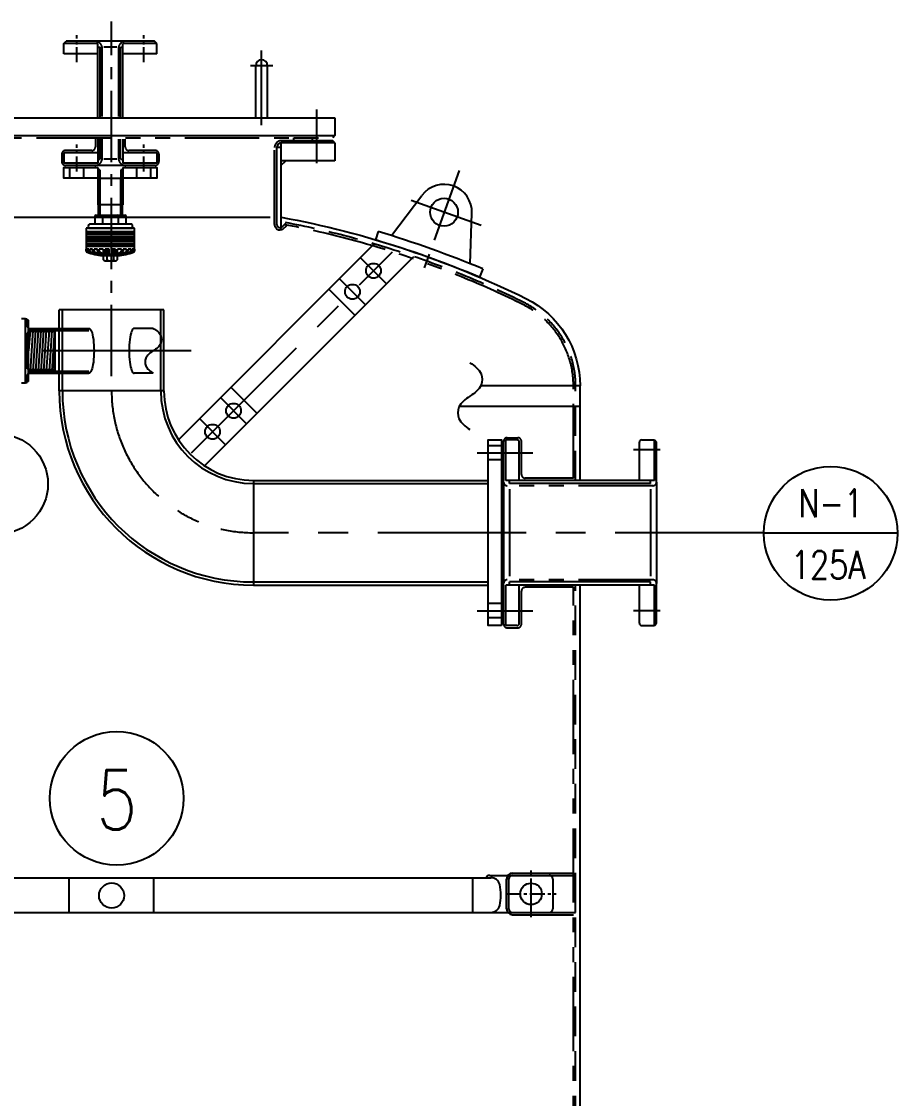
# Model space of a CAD drawing. Extents: x 0 to 36769, y -42 to 11490.
# Drawn here: x 7273 to 8453, y 6673 to 8123 of the extents above; entities that cross this region are included whole.
import ezdxf
from ezdxf.enums import TextEntityAlignment as Align

# ---------------------------------------------------------------- set-up
doc = ezdxf.new("R2010")
doc.units = 0
doc.header["$LTSCALE"] = 160
doc.header["$MEASUREMENT"] = 0
for name, pattern in [('CENTER', [2, 1.25, -0.25, 0.25, -0.25]), ('CENTER2', [1.125, 0.75, -0.125, 0.125, -0.125]), ('HIDDEN', [0.375, 0.25, -0.125]), ('PHANTOM2', [1.25, 0.625, -0.125, 0.125, -0.125, 0.125, -0.125])]:
    doc.linetypes.add(name, pattern=pattern)
doc.layers.get('0').update_dxf_attribs({"linetype": 'CONTINUOUS'})
for name, color, linetype in [('3', 2, 'CONTINUOUS'), ('DIM', 7, 'CONTINUOUS'), ('EQI', 3, 'CONTINUOUS'), ('P-1', 6, 'CONTINUOUS'), ('TEXT', 7, 'CONTINUOUS'), ('機器', 3, 'CONTINUOUS')]:
    doc.layers.add(name, color=color, linetype=linetype)
doc.styles.add('ROMANSEXTFONT', font='romans.shx', dxfattribs={"width": 0.8, "bigfont": 'extfont.shx'})

msp = doc.modelspace()

# ---------------------------------------------------------------- linework, layer by layer
at = {"color": 7}
msp.add_line((8452.97466, 7434.10339), (8272.97466, 7434.10339), dxfattribs=at)
msp.add_circle((8362.97466, 7434.10339), 90, dxfattribs=at)
at = {"layer": '3', "color": 1, "linetype": 'CENTER2', "ltscale": 0.8}
msp.add_line((7394.52575, 7645.75074), (7394.52575, 8123.14276), dxfattribs=at)
at = {"layer": '3'}
for p, q in [((7484.49566, 7560.076), (7748.05514, 7823.63548)), ((7519.851, 7524.72066), (7801.67811, 7806.54777)), ((7722.50205, 7727.37171), (7687.14671, 7762.72705)), ((7590.56168, 7595.43134), (7555.20634, 7630.78668))]:
    msp.add_line(p, q, dxfattribs=at)
at = {"layer": '3', "color": 1, "linetype": 'CENTER'}
for p, q in [((7502.17333, 7542.39833), (7772.72979, 7812.95479)), ((7576.41955, 7581.2892), (7541.06421, 7616.64454)), ((7548.13527, 7553.00493), (7512.77994, 7588.36027))]:
    msp.add_line(p, q, dxfattribs=at)
at = {"layer": '3', "color": 1}
for p, q in [((7764.92846, 7769.79811), (7729.57312, 7805.15345)), ((7736.64419, 7741.51384), (7701.28885, 7776.86918))]:
    msp.add_line(p, q, dxfattribs=at)
at = {"layer": '3'}
for centre in [(7747.25079, 7787.47578), (7718.96652, 7759.19151), (7558.74188, 7598.96687), (7530.4576, 7570.6826)]:
    msp.add_circle(centre, 10, dxfattribs=at)
at = {"layer": 'DIM'}
for p, q in [((7401.64136, 8088.4466), (7384.04136, 8088.4466)), ((7401.64136, 7937.64521), (7384.04136, 7937.64521))]:
    msp.add_line(p, q, dxfattribs=at)
at = {"layer": 'EQI', "color": 1, "linetype": 'CENTER', "ltscale": 0.5}
for p, q in [((7862.46397, 7922.73171), (7815.51045, 7791.31825)), ((7892.34324, 7848.54325), (7792.33705, 7884.27507))]:
    msp.add_line(p, q, dxfattribs=at)
at = {"layer": 'EQI'}
for p, q in [((7771.35596, 7834.91835), (7812.47084, 7889.08238)), ((7877.29678, 7797.0661), (7879.81443, 7865.02078)), ((7753.42724, 7840.46601), (7749.95067, 7828.98065)), ((7894.68166, 7789.99635), (7890.09286, 7778.90839)), ((7903.83087, 6973.39437), (7983.83087, 6973.39437)), ((7929.57575, 6928.39437), (7929.57575, 6968.39437)), ((7934.57575, 6973.39437), (8019.52575, 6973.39437)), ((7988.83087, 6968.39437), (7988.83087, 6928.39437)), ((8019.52575, 6923.39437), (8019.52575, 6973.39437)), ((7905.53257, 6923.39437), (7983.83087, 6923.39437)), ((7934.57575, 6923.39437), (8019.52575, 6923.39437))]:
    msp.add_line(p, q, dxfattribs=at)
at = {"layer": 'EQI', "color": 4}
for p, q in [((7934.57575, 6976.39437), (8016.52575, 6976.39437)), ((7926.57575, 6928.39437), (7926.57575, 6968.39437)), ((7934.57575, 6920.39437), (8016.52575, 6920.39437))]:
    msp.add_line(p, q, dxfattribs=at)
at = {"layer": 'EQI', "color": 1, "linetype": 'CENTER', "ltscale": 0.1}
for p, q in [((7959.52575, 6917.00259), (7959.52575, 6979.78616)), ((7925.96509, 6948.39437), (7993.0864, 6948.39437))]:
    msp.add_line(p, q, dxfattribs=at)
at = {"layer": 'EQI', "color": 7, "linetype": 'HIDDEN'}
msp.add_line((7959.52575, 6917.00259), (7959.52575, 6979.78616), dxfattribs=at)
at = {"layer": 'EQI', "color": 6}
for p, q in [((6875.75367, 6970.20766), (7892.33334, 6970.20766)), ((7337.62152, 6923.39437), (7337.62152, 6970.20766)), ((7451.42152, 6923.39437), (7451.42152, 6970.20766)), ((7880.83087, 6970.20766), (7905.53257, 6970.20766)), ((7880.83087, 6970.20766), (7880.83087, 6923.39437)), ((6875.75367, 6923.39437), (7880.83087, 6923.39437)), ((7880.83087, 6923.39437), (7905.53257, 6923.39437))]:
    msp.add_line(p, q, dxfattribs=at)
at = {"layer": 'EQI'}
for centre, radius in [((7842.34014, 7866.40916), 18.75), ((7394.52575, 6946.17379), 16.9), ((7959.52575, 6948.39437), 14.5), ((7959.52575, 6948.39437), 14.5)]:
    msp.add_circle(centre, radius, dxfattribs=at)
for centre, radius, start, end in [((7842.34014, 7866.40916), 37.5, 357.87821715, 142.79855978), ((7311.90403, 6381.82512), 1524, 67.51757488, 73.15920205), ((7311.90403, 6381.82512), 1512, 67.51757488, 73.15920205), ((7903.83087, 6968.39437), 5, 90, 158.73653799), ((7934.57575, 6968.39437), 5, 90, 180), ((7983.83087, 6968.39437), 5, 0, 90), ((7934.57575, 6928.39437), 5, 180, 270), ((7983.83087, 6928.39437), 5, 270, 360)]:
    msp.add_arc(centre, radius, start, end, dxfattribs=at)
at = {"layer": 'EQI', "color": 4}
for centre, start, end in [((7934.57575, 6968.39437), 90, 180), ((7934.57575, 6928.39437), 180, 270)]:
    msp.add_arc(centre, 8, start, end, dxfattribs=at)
at = {"layer": 'EQI', "color": 6}
for centre, radius, start, end in [((7905.53257, 6958.20766), 12, 12.98683872, 90), ((7856.07315, 6946.80102), 62.75772, 347.01316128, 12.98683872), ((7905.53257, 6935.39437), 12, 270, 347.01316128)]:
    msp.add_arc(centre, radius, start, end, dxfattribs=at)
at = {"layer": 'P-1', "color": 4, "linetype": 'ByBlock'}
for p, q in [((7338.34136, 7912.44521), (7338.34136, 7926.44521)), ((7357.34136, 7912.44521), (7357.34136, 7926.44521)), ((7428.34136, 7912.44521), (7428.34136, 7926.44521)), ((7447.34136, 7912.44521), (7447.34136, 7926.44521)), ((7919.52575, 7551.75074), (7901.52575, 7551.75074)), ((7919.52575, 7532.75074), (7901.52575, 7532.75074)), ((7919.52575, 7339.25075), (7901.52575, 7339.25075)), ((7919.52575, 7320.25075), (7901.52575, 7320.25075))]:
    msp.add_line(p, q, dxfattribs=at)
at = {"layer": 'P-1'}
for p, q in [((7375.84136, 7926.44521), (7375.84136, 7876.44521)), ((7378.64136, 7923.44521), (7375.84136, 7923.44521)), ((7378.64136, 7923.44521), (7375.84136, 7923.44521)), ((7378.64136, 7923.44521), (7378.64136, 7876.44521)), ((7407.04136, 7923.44521), (7407.04136, 7876.44521)), ((7409.84136, 7923.44521), (7407.04136, 7923.44521)), ((7409.84136, 7923.44521), (7407.04136, 7923.44521)), ((7409.84136, 7926.44521), (7409.84136, 7876.44521)), ((7409.84136, 7876.44521), (7375.84136, 7876.44521)), ((7282.82575, 7710.00074), (7364.06727, 7710.00074)), ((7282.82575, 7707.20074), (7364.06727, 7707.20074)), ((7327.02575, 7710.00074), (7327.02575, 7707.20074)), ((7450.74036, 7710.00074), (7424.98422, 7710.00074)), ((7282.82575, 7652.30074), (7364.06727, 7652.30074)), ((7282.82575, 7649.50074), (7364.06727, 7649.50074)), ((7327.02575, 7652.30074), (7327.02575, 7649.50074)), ((7450.74036, 7649.50074), (7424.98422, 7649.50074))]:
    msp.add_line(p, q, dxfattribs=at)
at = {"layer": 'P-1', "linetype": 'CENTER'}
for p, q in [((7282.82575, 7709.09354), (7284.65673, 7707.14413)), ((7284.65673, 7707.14413), (7286.48771, 7709.09354)), ((7286.48771, 7709.09354), (7288.31868, 7707.14413)), ((7288.31868, 7707.14413), (7290.14966, 7709.09354)), ((7290.14966, 7709.09354), (7291.98064, 7707.14413)), ((7291.98064, 7707.14413), (7293.81162, 7709.09354)), ((7293.81162, 7709.09354), (7295.6426, 7707.14413)), ((7295.6426, 7707.14413), (7297.47358, 7709.09354)), ((7297.47358, 7709.09354), (7299.30456, 7707.14413)), ((7299.30456, 7707.14413), (7301.13554, 7709.09354)), ((7301.13554, 7709.09354), (7302.96651, 7707.14413)), ((7302.96651, 7707.14413), (7304.79749, 7709.09354)), ((7304.79749, 7709.09354), (7306.62847, 7707.14413)), ((7306.62847, 7707.14413), (7308.45945, 7709.09354)), ((7308.45945, 7709.09354), (7310.29043, 7707.14413)), ((7310.29043, 7707.14413), (7312.12141, 7709.09354)), ((7312.12141, 7709.09354), (7313.95239, 7707.14413)), ((7313.95239, 7707.14413), (7315.78337, 7709.09354)), ((7315.78337, 7709.09354), (7317.61434, 7707.14413)), ((7317.61434, 7707.14413), (7319.44532, 7709.09354)), ((7319.44532, 7709.09354), (7321.2763, 7707.14413)), ((7321.2763, 7707.14413), (7323.10728, 7709.09354)), ((7323.10728, 7709.09354), (7324.93826, 7707.14413)), ((7324.93826, 7707.14413), (7326.76924, 7709.09354)), ((7326.76924, 7709.09354), (7327.02575, 7708.82044)), ((7282.82575, 7650.40795), (7284.65673, 7652.35735)), ((7284.65673, 7652.35735), (7286.48771, 7650.40795)), ((7286.48771, 7650.40795), (7288.31868, 7652.35735)), ((7288.31868, 7652.35735), (7290.14966, 7650.40795)), ((7290.14966, 7650.40795), (7291.98064, 7652.35735)), ((7291.98064, 7652.35735), (7293.81162, 7650.40795)), ((7293.81162, 7650.40795), (7295.6426, 7652.35735)), ((7295.6426, 7652.35735), (7297.47358, 7650.40795)), ((7297.47358, 7650.40795), (7299.30456, 7652.35735)), ((7299.30456, 7652.35735), (7301.13554, 7650.40795)), ((7301.13554, 7650.40795), (7302.96651, 7652.35735)), ((7302.96651, 7652.35735), (7304.79749, 7650.40795)), ((7304.79749, 7650.40795), (7306.62847, 7652.35735)), ((7306.62847, 7652.35735), (7308.45945, 7650.40795)), ((7308.45945, 7650.40795), (7310.29043, 7652.35735)), ((7310.29043, 7652.35735), (7312.12141, 7650.40795)), ((7312.12141, 7650.40795), (7313.95239, 7652.35735)), ((7313.95239, 7652.35735), (7315.78337, 7650.40795)), ((7315.78337, 7650.40795), (7317.61434, 7652.35735)), ((7317.61434, 7652.35735), (7319.44532, 7650.40795)), ((7319.44532, 7650.40795), (7321.2763, 7652.35735)), ((7321.2763, 7652.35735), (7323.10728, 7650.40795)), ((7323.10728, 7650.40795), (7324.93826, 7652.35735)), ((7324.93826, 7652.35735), (7326.76924, 7650.40795)), ((7326.76924, 7650.40795), (7327.02575, 7650.68105))]:
    msp.add_line(p, q, dxfattribs=at)
at = {"layer": 'P-1', "linetype": 'ByBlock'}
for points in [[(7375.84136, 7912.44521), (7330.34136, 7912.44521), (7330.34136, 7926.44521), (7375.84136, 7926.44521)], [(7409.84136, 7926.44521), (7455.34136, 7926.44521), (7455.34136, 7912.44521), (7409.84136, 7912.44521)]]:
    msp.add_lwpolyline(points, dxfattribs=at)
msp.add_lwpolyline([(7919.52575, 7309.75075), (7901.52575, 7309.75075), (7901.52575, 7559.75074), (7919.52575, 7559.75074)], close=True, dxfattribs=at)
at = {"layer": 'TEXT', "color": 7}
for centre, radius in [((7241.30131, 7500.41198), 67.5), ((7401.44096, 7077.10899), 90)]:
    msp.add_circle(centre, radius, dxfattribs=at)
at = {"layer": '機器', "color": 4, "linetype": 'PHANTOM2'}
for p, q in [((7330.34134, 8093.6466), (7333.3404, 8096.64567)), ((7372.04187, 8096.64567), (7333.3404, 8096.64567)), ((7452.34231, 8096.64567), (7413.64084, 8096.64567)), ((7455.34137, 8093.6466), (7452.34231, 8096.64567)), ((7382.04187, 7995.39179), (7382.04187, 8086.64567)), ((7403.64084, 8086.64567), (7403.64084, 7995.39179)), ((7093.34505, 7966.64081), (7692.34865, 7966.65194)), ((7372.84083, 7964.57369), (7372.84083, 7954.4433)), ((7382.04187, 7939.44615), (7382.04187, 7964.57369)), ((7403.64084, 7964.57369), (7403.64084, 7939.44615)), ((7412.84188, 7954.4433), (7412.84188, 7964.57369)), ((7692.34997, 7962.63324), (7623.01841, 7962.63324)), ((7695.34136, 7969.64465), (7692.34102, 7966.64432)), ((7695.36073, 7959.62232), (7692.34997, 7962.63324)), ((7367.84083, 7949.4433), (7332.34134, 7949.4433)), ((7453.34137, 7949.4433), (7417.84188, 7949.4433)), ((7614.01842, 7849.92657), (7614.01842, 7953.63325)), ((7327.34134, 7944.4433), (7327.34134, 7934.44615)), ((7458.34137, 7944.4433), (7458.34137, 7934.44615)), ((7372.04187, 7929.44615), (7332.34134, 7929.44615)), ((7453.34137, 7929.44615), (7413.64084, 7929.44615)), ((7630.44716, 7848.6123), (7624.25986, 7842.42657)), ((7624.25986, 7842.42657), (7621.51842, 7842.42657)), ((8016.52575, 7508.25074), (8016.52575, 7632.67321)), ((7922.52575, 7503.05074), (7922.52575, 7557.75074)), ((7927.52575, 7562.75074), (7941.52575, 7562.75074)), ((7946.52575, 7513.25074), (7946.52575, 7557.75074)), ((8125.52575, 7559.75074), (8128.52575, 7556.75074)), ((8128.52575, 7503.05074), (8128.52575, 7556.75074)), ((8123.52575, 7498.05074), (7927.52575, 7498.05074)), ((8016.52575, 7508.25074), (7951.52575, 7508.25074)), ((8123.52575, 7371.45074), (7927.52575, 7371.45074)), ((7922.52575, 7311.75074), (7922.52575, 7366.45074)), ((7946.52575, 7311.75074), (7946.52575, 7356.25074)), ((8016.52575, 7361.25074), (7951.52575, 7361.25074)), ((8016.52575, 5136.67321), (8016.52575, 7361.25074)), ((8128.52575, 7312.75074), (8128.52575, 7366.45074)), ((8125.52575, 7309.75074), (8128.52575, 7312.75074)), ((7927.52575, 7306.75074), (7941.52575, 7306.75074))]:
    msp.add_line(p, q, dxfattribs=at)
at = {"layer": '機器'}
for p, q in [((7375.84135, 8093.6466), (7330.34134, 8093.6466)), ((7330.34134, 8079.64758), (7330.34134, 8093.6466)), ((7375.84135, 7993.6466), (7375.84135, 8093.6466)), ((7409.84136, 7993.6466), (7409.84136, 8093.6466)), ((7455.34137, 8093.6466), (7409.84136, 8093.6466)), ((7455.34137, 8079.64758), (7455.34137, 8093.6466)), ((7375.84135, 8079.64758), (7330.34134, 8079.64758)), ((7375.84136, 8088.4466), (7379.04136, 8088.4466)), ((7379.04136, 7993.59085), (7379.04136, 8088.4466)), ((7406.64136, 7993.59085), (7406.64136, 8088.4466)), ((7406.64136, 8088.4466), (7409.84136, 8088.4466)), ((7455.34137, 8079.64758), (7409.84136, 8079.64758)), ((7375.84135, 7964.57369), (7375.84135, 7932.44521)), ((7379.04136, 7937.64521), (7379.04136, 7964.57369)), ((7406.64136, 7937.64521), (7406.64136, 7964.57369)), ((7409.84136, 7964.57369), (7409.84136, 7932.44521)), ((7617.01891, 7849.92413), (7617.01891, 7953.63325)), ((7623.01744, 7845.42657), (7623.01744, 7959.63422)), ((7695.34136, 7959.63422), (7623.01841, 7959.63422)), ((7695.34151, 7959.63422), (7695.34151, 7935.63422)), ((7330.34134, 7946.44424), (7330.34134, 7932.44521)), ((7375.84135, 7946.44424), (7330.34134, 7946.44424)), ((7375.84136, 7937.64521), (7379.04136, 7937.64521)), ((7406.64136, 7937.64521), (7409.84136, 7937.64521)), ((7455.34137, 7946.44424), (7409.84136, 7946.44424)), ((7455.34137, 7946.44424), (7455.34137, 7932.44521)), ((7695.34136, 7935.63422), (7623.01841, 7935.63422)), ((7695.34151, 7935.63422), (7623.01841, 7935.63422)), ((7375.84135, 7932.44521), (7330.34134, 7932.44521)), ((7455.34137, 7932.44521), (7409.84136, 7932.44521)), ((7376.84113, 7912.44521), (7408.84158, 7912.44521)), ((7376.84113, 7862.44521), (7376.84113, 7912.44521)), ((7372.29155, 7850.44516), (7372.29155, 7861.44521)), ((7373.29156, 7862.44521), (7412.89181, 7862.44521)), ((7382.6915, 7850.44516), (7382.6915, 7861.44521)), ((7403.49138, 7861.44521), (7403.49138, 7850.44516)), ((7413.89181, 7861.44521), (7413.89181, 7850.44516)), ((7363.09132, 7845.44514), (7363.39059, 7847.50357)), ((7363.39059, 7847.50357), (7363.70851, 7848.94516)), ((7363.70851, 7848.94516), (7363.96687, 7849.67163)), ((7363.96687, 7849.67163), (7364.25876, 7850.17456)), ((7364.25876, 7850.17456), (7364.4138, 7850.33588)), ((7364.4138, 7850.33588), (7364.57319, 7850.4352)), ((7364.57319, 7850.4352), (7364.73563, 7850.47172)), ((7364.73563, 7850.47172), (7364.89992, 7850.44516)), ((7421.28296, 7850.44516), (7364.84914, 7850.44516)), ((7421.44726, 7850.47171), (7421.28296, 7850.44516)), ((7421.60972, 7850.43519), (7421.44726, 7850.47171)), ((7421.76913, 7850.33586), (7421.60972, 7850.43519)), ((7421.92418, 7850.17454), (7421.76913, 7850.33586)), ((7422.21607, 7849.6716), (7421.92418, 7850.17454)), ((7422.47437, 7848.94516), (7422.21607, 7849.6716)), ((7422.79211, 7847.50357), (7422.47437, 7848.94516)), ((7423.09107, 7845.44514), (7422.79211, 7847.50357)), ((7425.34108, 7844.94514), (7360.34131, 7844.94514)), ((7360.34131, 7844.94514), (7360.34131, 7839.94415)), ((7425.34108, 7839.94415), (7360.34131, 7839.94415)), ((7360.34131, 7839.94415), (7360.34131, 7837.14433)), ((7425.34108, 7837.14433), (7360.34131, 7837.14433)), ((7425.34108, 7836.64433), (7360.34131, 7836.64433)), ((7360.34131, 7836.64433), (7360.34131, 7833.84403)), ((7425.34108, 7833.84403), (7360.34131, 7833.84403)), ((7425.34108, 7833.34402), (7360.34131, 7833.34402)), ((7360.34131, 7833.34402), (7360.34131, 7830.54421)), ((7361.34131, 7837.14433), (7361.34131, 7836.64433)), ((7361.34131, 7833.84403), (7361.34131, 7833.34402)), ((7363.09083, 7845.44481), (7363.59083, 7844.94487)), ((7363.09181, 7845.44514), (7423.09107, 7845.44514)), ((7363.59132, 7844.94514), (7390.09143, 7844.94514)), ((7373.04155, 7844.94514), (7412.64181, 7844.94514)), ((7390.09143, 7845.44514), (7390.09143, 7844.94514)), ((7396.09145, 7844.94514), (7396.09145, 7845.44514)), ((7396.09145, 7844.94514), (7422.59155, 7844.94514)), ((7422.59033, 7844.94413), (7423.09021, 7845.44407)), ((7424.34107, 7836.64433), (7424.34107, 7837.14433)), ((7424.34107, 7833.34402), (7424.34107, 7833.84403)), ((7425.34108, 7839.94415), (7425.34108, 7844.94514)), ((7425.34108, 7837.14433), (7425.34108, 7839.94415)), ((7425.34108, 7833.84403), (7425.34108, 7836.64433)), ((7425.34108, 7830.54421), (7425.34108, 7833.34402)), ((7623.01744, 7845.42657), (7621.5189, 7845.42657)), ((7425.34108, 7830.54421), (7360.34131, 7830.54421)), ((7425.34108, 7830.04421), (7360.34131, 7830.04421)), ((7360.34131, 7830.04421), (7360.34131, 7827.2439)), ((7425.34108, 7827.2439), (7360.34131, 7827.2439)), ((7425.34108, 7826.7439), (7360.34131, 7826.7439)), ((7360.34131, 7826.7439), (7360.34131, 7823.94408)), ((7425.34108, 7823.94408), (7360.34131, 7823.94408)), ((7425.34108, 7823.44408), (7360.34131, 7823.44408)), ((7360.34131, 7823.44408), (7360.34131, 7820.64427)), ((7425.34108, 7820.64427), (7360.34131, 7820.64427)), ((7425.34108, 7820.14426), (7360.34131, 7820.14426)), ((7360.34131, 7820.14426), (7360.34131, 7816.64425)), ((7361.34131, 7830.54421), (7361.34131, 7830.04421)), ((7361.34131, 7827.2439), (7361.34131, 7826.7439)), ((7361.34131, 7823.94408), (7361.34131, 7823.44408)), ((7361.34131, 7820.64427), (7361.34131, 7820.14426)), ((7424.34107, 7830.04421), (7424.34107, 7830.54421)), ((7424.34107, 7826.7439), (7424.34107, 7827.2439)), ((7424.34107, 7823.44408), (7424.34107, 7823.94408)), ((7424.34107, 7820.14426), (7424.34107, 7820.64427)), ((7425.34108, 7827.2439), (7425.34108, 7830.04421)), ((7425.34108, 7823.94408), (7425.34108, 7826.7439)), ((7425.34108, 7820.64427), (7425.34108, 7823.44408)), ((7425.34108, 7816.64425), (7425.34108, 7820.14426)), ((7361.11573, 7816.64425), (7360.34131, 7816.64425)), ((7360.34131, 7813.85322), (7360.34131, 7816.64425)), ((7361.11573, 7814.0583), (7361.11573, 7816.64425)), ((7361.84034, 7814.28096), (7361.84034, 7816.64425)), ((7364.02199, 7816.64425), (7361.84034, 7816.64425)), ((7371.19316, 7809.74447), (7362.32276, 7812.43156)), ((7371.9185, 7809.74362), (7363.261, 7812.36616)), ((7364.02199, 7814.59102), (7364.02199, 7816.64425)), ((7365.4219, 7814.59102), (7365.4219, 7816.64425)), ((7368.89212, 7816.64425), (7365.4219, 7816.64425)), ((7373.05706, 7809.74261), (7365.72134, 7812.22114)), ((7374.45733, 7809.74298), (7367.12149, 7812.2215)), ((7368.89212, 7814.60176), (7368.89212, 7816.64425)), ((7376.27021, 7809.74438), (7370.56059, 7812.10706)), ((7370.7603, 7809.74383), (7414.92258, 7809.74383)), ((7370.87211, 7814.60176), (7370.87211, 7816.64425)), ((7375.3941, 7816.64425), (7370.87211, 7816.64425)), ((7371.91936, 7810.12909), (7371.91936, 7809.74383)), ((7378.24995, 7809.74484), (7372.54033, 7812.10752)), ((7374.45867, 7810.49367), (7374.45867, 7809.74367)), ((7375.3941, 7814.51729), (7375.3941, 7816.64425)), ((7380.61031, 7809.74325), (7376.87861, 7811.92704)), ((7377.81892, 7814.51729), (7377.81892, 7816.64425)), ((7383.08554, 7816.64425), (7377.81892, 7816.64425)), ((7378.24995, 7811.12587), (7378.24995, 7809.74403)), ((7383.03525, 7809.74362), (7379.30354, 7811.9274)), ((7383.03573, 7816.64425), (7383.03573, 7809.74383)), ((7402.34147, 7807.64422), (7383.3414, 7807.64422)), ((7383.3414, 7806.74431), (7383.3414, 7802.21615)), ((7383.3414, 7806.74431), (7383.3414, 7802.21615)), ((7385.78501, 7809.74362), (7384.59067, 7811.09391)), ((7385.79014, 7815.06954), (7385.79014, 7816.64425)), ((7391.44153, 7816.64425), (7385.79014, 7816.64425)), ((7388.49059, 7809.74289), (7387.29613, 7811.09317)), ((7388.09142, 7807.64422), (7388.09142, 7802.21615)), ((7388.49035, 7816.64425), (7388.49035, 7809.74383)), ((7391.44153, 7809.74383), (7391.44153, 7816.64425)), ((7394.24135, 7816.64425), (7394.24135, 7809.74383)), ((7399.89322, 7816.64425), (7394.24135, 7816.64425)), ((7398.38614, 7811.09378), (7397.19167, 7809.7435)), ((7397.19253, 7809.74383), (7397.19253, 7816.64425)), ((7397.59146, 7802.21615), (7397.59146, 7807.64422)), ((7399.89322, 7816.64425), (7399.89322, 7815.06954)), ((7401.0911, 7811.09354), (7399.89664, 7809.74325)), ((7402.34147, 7802.21615), (7402.34147, 7806.74431)), ((7407.86396, 7816.64425), (7402.59782, 7816.64425)), ((7402.64763, 7809.74383), (7402.64763, 7816.64425)), ((7406.37945, 7811.92759), (7402.64775, 7809.74374)), ((7408.80415, 7811.92765), (7405.07244, 7809.7438)), ((7407.43341, 7809.74396), (7407.43341, 7811.1258)), ((7413.14364, 7812.10639), (7407.4339, 7809.74371)), ((7407.86396, 7816.64425), (7407.86396, 7814.51729)), ((7415.12265, 7812.10596), (7409.41291, 7809.74328)), ((7410.28877, 7816.64425), (7410.28877, 7814.51729)), ((7414.81125, 7816.64425), (7410.28877, 7816.64425)), ((7411.22469, 7809.74403), (7411.22469, 7810.49355)), ((7418.56188, 7812.22228), (7411.22615, 7809.74376)), ((7419.96166, 7812.22213), (7412.62582, 7809.7436)), ((7413.76352, 7809.74354), (7413.76352, 7810.1288)), ((7422.4231, 7812.36648), (7413.76523, 7809.74379)), ((7423.36023, 7812.43066), (7414.48972, 7809.74357)), ((7414.81125, 7816.64425), (7414.81125, 7814.60176)), ((7416.79124, 7816.64425), (7416.79124, 7814.60176)), ((7420.26098, 7816.64425), (7416.79124, 7816.64425)), ((7420.26098, 7816.64425), (7420.26098, 7814.59102)), ((7421.66138, 7816.64425), (7421.66138, 7814.59102)), ((7423.84205, 7816.64425), (7421.66138, 7816.64425)), ((7423.84205, 7816.64425), (7423.84205, 7814.28096)), ((7425.34108, 7816.64425), (7424.56666, 7816.64425)), ((7424.56666, 7816.64425), (7424.56666, 7814.0583)), ((7425.34108, 7816.64425), (7425.34108, 7813.85322)), ((7385.71641, 7800.94369), (7392.84144, 7800.94369)), ((7392.84144, 7800.94369), (7399.96647, 7800.94369)), ((7465.02575, 7734.75074), (7324.02575, 7734.75074)), ((7273.24102, 7723.16633), (7278.69123, 7723.16633)), ((7278.69123, 7636.33515), (7278.69123, 7723.16633)), ((7280.75417, 7722.25084), (7278.69123, 7722.25084)), ((7280.75417, 7711.4609), (7280.75417, 7722.25084)), ((7282.82575, 7720.9144), (7280.75417, 7720.9144)), ((7282.82575, 7638.58709), (7282.82575, 7720.9144)), ((7282.82575, 7711.4609), (7280.75417, 7711.4609)), ((7282.82575, 7704.01267), (7280.75417, 7704.01267)), ((7280.75417, 7655.48881), (7280.75417, 7704.01267)), ((7282.82575, 7703.01004), (7280.75417, 7703.01004)), ((7284.65673, 7707.14413), (7282.82575, 7679.75074)), ((7288.31868, 7707.14413), (7284.65673, 7652.35735)), ((7291.98064, 7707.14413), (7288.31868, 7652.35735)), ((7295.6426, 7707.14413), (7291.98064, 7652.35735)), ((7299.30456, 7707.14413), (7295.6426, 7652.35735)), ((7302.96651, 7707.14413), (7299.30456, 7652.35735)), ((7306.62847, 7707.14413), (7302.96651, 7652.35735)), ((7310.29043, 7707.14413), (7306.62847, 7652.35735)), ((7313.95239, 7707.14413), (7310.29043, 7652.35735)), ((7317.61434, 7707.14413), (7313.95239, 7652.35735)), ((7317.61434, 7707.14413), (7318.58226, 7707.14413)), ((7317.61434, 7652.35735), (7317.61434, 7707.14413)), ((7318.58226, 7652.35735), (7318.58226, 7707.14413)), ((7282.82575, 7656.49145), (7280.75417, 7656.49145)), ((7282.82575, 7655.48881), (7280.75417, 7655.48881)), ((7280.75417, 7637.25064), (7280.75417, 7648.04059)), ((7282.82575, 7648.04059), (7280.75417, 7648.04059)), ((7317.61434, 7652.35735), (7318.58226, 7652.35735)), ((7278.69123, 7636.33515), (7273.25251, 7636.33515)), ((7278.69123, 7637.25064), (7280.75417, 7637.25064)), ((7282.82575, 7638.58709), (7280.75417, 7638.58709)), ((8025.52575, 7505.25074), (8025.52575, 7632.67321)), ((7465.02575, 7625.75074), (7324.02575, 7625.75074)), ((8025.52575, 7604.67321), (7862.67981, 7604.67321)), ((7940.52576, 7559.75074), (7925.52575, 7559.75074)), ((7925.52575, 7505.25074), (7925.52575, 7559.75074)), ((7943.52575, 7505.70074), (7943.52575, 7556.75075)), ((8105.52575, 7505.70074), (8105.52575, 7556.75075)), ((8108.52574, 7559.75074), (8125.52575, 7559.75074)), ((8125.52575, 7505.25074), (8125.52575, 7559.75074)), ((7585.52575, 7505.25074), (7585.52575, 7364.25074)), ((7585.52575, 7505.25074), (7901.52575, 7505.25074)), ((7585.52575, 7501.05074), (7901.52575, 7501.05074)), ((7922.52575, 7503.05074), (7922.52575, 7366.45074)), ((8125.52575, 7505.25074), (7925.52575, 7505.25074)), ((7930.52575, 7501.05074), (7930.52575, 7505.25074)), ((8120.52575, 7501.05074), (7930.52575, 7501.05074)), ((7943.52575, 7505.70074), (7943.52575, 7505.25074)), ((8105.52575, 7505.70074), (8105.52575, 7505.25074)), ((8120.52575, 7501.05074), (8120.52575, 7505.25074)), ((8128.52575, 7503.05074), (8128.52575, 7366.45074)), ((7930.52575, 7493.20074), (7930.52575, 7376.30074)), ((8120.52575, 7493.20074), (8120.52575, 7376.30074)), ((7585.52575, 7368.45074), (7901.52575, 7368.45074)), ((8120.52575, 7368.45074), (7930.52575, 7368.45074)), ((7930.52575, 7364.25074), (7930.52575, 7368.45074)), ((8120.52575, 7364.25074), (8120.52575, 7368.45074)), ((7585.52575, 7364.25074), (7901.52575, 7364.25074)), ((8125.52575, 7364.25074), (7925.52575, 7364.25074)), ((7925.52575, 7309.75074), (7925.52575, 7364.25074)), ((7943.52575, 7364.25074), (7943.52575, 7363.80074)), ((7943.52575, 7312.75074), (7943.52575, 7363.80074)), ((8025.52575, 5136.67321), (8025.52575, 7364.25074)), ((8105.52575, 7364.25074), (8105.52575, 7363.80074)), ((8105.52575, 7312.75074), (8105.52575, 7363.80074)), ((8125.52575, 7309.75074), (8125.52575, 7364.25074)), ((7940.52576, 7309.75074), (7925.52575, 7309.75074)), ((8108.52574, 7309.75074), (8125.52575, 7309.75074))]:
    msp.add_line(p, q, dxfattribs=at)
at = {"layer": '機器', "color": 1, "linetype": 'CENTER', "ltscale": 0.1}
for p, q in [((7347.84134, 8068.43664), (7347.84134, 8104.8551)), ((7437.84137, 8068.43664), (7437.84137, 8104.8551)), ((7347.84134, 7921.23427), (7347.84134, 7957.65274)), ((7437.84137, 7921.23427), (7437.84137, 7957.65274))]:
    msp.add_line(p, q, dxfattribs=at)
at = {"layer": '機器', "color": 7}
for p, q in [((7413.64084, 8096.64567), (7372.04187, 8096.64567)), ((7639.92577, 7966.65194), (7664.92577, 7966.65194)), ((7639.92577, 7962.65048), (7639.92577, 7966.65194)), ((7639.92577, 7962.65048), (7664.92577, 7962.65048)), ((7664.92577, 7962.65048), (7664.92577, 7966.65194)), ((7413.64084, 7929.44615), (7372.04187, 7929.44615)), ((7379.34114, 7862.44521), (7379.34114, 7912.44521)), ((7406.34125, 7912.44521), (7406.34125, 7862.44521)), ((7181.02622, 7859.63324), (7608.01841, 7859.63324)), ((8025.52575, 7632.67321), (7891.8192, 7632.67321))]:
    msp.add_line(p, q, dxfattribs=at)
at = {"layer": '機器', "color": 1, "linetype": 'CENTER'}
for p, q in [((7596.61887, 7983.80725), (7596.61887, 8084.3302)), ((7611.61643, 8063.64661), (7581.61887, 8063.64661)), ((7670.34136, 8004.64465), (7670.34136, 7932.64465)), ((7282.82575, 7706.17619), (7284.65673, 7704.22679)), ((7284.65673, 7704.22679), (7286.48771, 7706.17619)), ((7286.48771, 7706.17619), (7288.31868, 7704.22679)), ((7288.31868, 7704.22679), (7290.14966, 7706.17619)), ((7290.14966, 7706.17619), (7291.98064, 7704.22679)), ((7291.98064, 7704.22679), (7293.81162, 7706.17619)), ((7293.81162, 7706.17619), (7295.6426, 7704.22679)), ((7295.6426, 7704.22679), (7297.47358, 7706.17619)), ((7297.47358, 7706.17619), (7299.30456, 7704.22679)), ((7299.30456, 7704.22679), (7301.13554, 7706.17619)), ((7301.13554, 7706.17619), (7302.96651, 7704.22679)), ((7302.96651, 7704.22679), (7304.79749, 7706.17619)), ((7304.79749, 7706.17619), (7306.62847, 7704.22679)), ((7306.62847, 7704.22679), (7308.45945, 7706.17619)), ((7308.45945, 7706.17619), (7310.29043, 7704.22679)), ((7310.29043, 7704.22679), (7312.12141, 7706.17619)), ((7312.12141, 7706.17619), (7313.95239, 7704.22679)), ((7313.95239, 7704.22679), (7315.78337, 7706.17619)), ((7315.78337, 7706.17619), (7317.61434, 7704.22679)), ((7501.67538, 7679.75074), (7149.04374, 7679.75074)), ((7282.82575, 7653.32529), (7284.65673, 7655.27469)), ((7284.65673, 7655.27469), (7286.48771, 7653.32529)), ((7286.48771, 7653.32529), (7288.31868, 7655.27469)), ((7288.31868, 7655.27469), (7290.14966, 7653.32529)), ((7290.14966, 7653.32529), (7291.98064, 7655.27469)), ((7291.98064, 7655.27469), (7293.81162, 7653.32529)), ((7293.81162, 7653.32529), (7295.6426, 7655.27469)), ((7295.6426, 7655.27469), (7297.47358, 7653.32529)), ((7297.47358, 7653.32529), (7299.30456, 7655.27469)), ((7299.30456, 7655.27469), (7301.13554, 7653.32529)), ((7301.13554, 7653.32529), (7302.96651, 7655.27469)), ((7302.96651, 7655.27469), (7304.79749, 7653.32529)), ((7304.79749, 7653.32529), (7306.62847, 7655.27469)), ((7306.62847, 7655.27469), (7308.45945, 7653.32529)), ((7308.45945, 7653.32529), (7310.29043, 7655.27469)), ((7310.29043, 7655.27469), (7312.12141, 7653.32529)), ((7312.12141, 7653.32529), (7313.95239, 7655.27469)), ((7313.95239, 7655.27469), (7315.78337, 7653.32529)), ((7315.78337, 7653.32529), (7317.61434, 7655.27469)), ((8133.27343, 7546.30074), (8097.47808, 7546.30074)), ((8272.97699, 7434.75074), (7585.52575, 7434.75074)), ((8133.27343, 7329.75074), (8097.47808, 7329.75074))]:
    msp.add_line(p, q, dxfattribs=at)
at = {"layer": '機器', "linetype": 'Continuous'}
for p, q in [((7588.61838, 7993.6466), (7588.61838, 8063.64661)), ((7604.61692, 7993.6466), (7604.61692, 8063.64661)), ((7090.34136, 7993.6466), (7695.34136, 7993.6466)), ((7695.34136, 7993.6466), (7695.34136, 7969.64465)), ((7090.34136, 7969.64465), (7695.34136, 7969.64465))]:
    msp.add_line(p, q, dxfattribs=at)
at = {"layer": '機器', "color": 7, "linetype": 'Continuous'}
for p, q in [((7623.01841, 7953.63325), (7617.01988, 7953.63325)), ((7623.03428, 7929.63325), (7629.03221, 7935.6298)), ((7623.01744, 7845.42657), (7629.51734, 7851.92498))]:
    msp.add_line(p, q, dxfattribs=at)
at = {"layer": '機器', "ltscale": 0.8}
for p, q in [((7324.02575, 7625.75074), (7324.02575, 7734.75074)), ((7328.22575, 7625.75074), (7328.22575, 7734.75074)), ((7460.82575, 7625.75074), (7460.82575, 7734.75074)), ((7465.02575, 7625.75074), (7465.02575, 7734.75074))]:
    msp.add_line(p, q, dxfattribs=at)
at = {"layer": '機器', "color": 6, "linetype": 'HIDDEN'}
for p, q in [((8019.52575, 7505.25074), (8019.52575, 7636.02101)), ((8019.52575, 5136.67321), (8019.52575, 7364.25074))]:
    msp.add_line(p, q, dxfattribs=at)
at = {"layer": '機器', "color": 7, "linetype": 'CENTER', "ltscale": 0.2}
for p, q in [((7886.86367, 7542.25074), (7961.86367, 7542.25074)), ((7886.86367, 7329.75074), (7961.86367, 7329.75074))]:
    msp.add_line(p, q, dxfattribs=at)
at = {"layer": '機器', "color": 7, "linetype": 'CENTER'}
for p, q in [((7919.14452, 7542.25074), (7952.93987, 7542.25074)), ((7919.14452, 7329.75074), (7952.93987, 7329.75074))]:
    msp.add_line(p, q, dxfattribs=at)
at = {"layer": '機器'}
msp.add_lwpolyline([(7408.84126, 7912.44521), (7408.84126, 7862.44521)], dxfattribs=at)
at = {"layer": '機器', "color": 4, "linetype": 'PHANTOM2'}
msp.add_lwpolyline([(7622.47038, 7850.58393, -0.0690728156), (7948.60376, 7742.03302, -0.2852716178), (8016.52575, 7632.67321)], format="xyb", dxfattribs=at)
at = {"layer": '機器', "color": 3}
msp.add_lwpolyline([(7623.01744, 7859.63545, -0.0692948227), (7952.59313, 7750.10054, -0.2852716178), (8025.52575, 7632.67321)], format="xyb", dxfattribs=at)
at = {"layer": '機器', "color": 4, "linetype": 'PHANTOM2'}
for centre, radius, start, end in [((7372.04187, 8086.64567), 10, 0, 90), ((7413.64084, 8086.64567), 10, 90, 180), ((7623.01841, 7953.63325), 8.99999, 90, 180), ((7332.34134, 7944.4433), 5, 90, 180), ((7367.84083, 7954.4433), 5, 270, 360), ((7417.84188, 7954.4433), 5, 180, 270), ((7453.34137, 7944.4433), 5, 0, 90), ((7332.34134, 7934.44615), 5, 180, 270), ((7372.04187, 7939.44615), 10, 270, 360), ((7413.64084, 7939.44615), 10, 180, 270), ((7453.34137, 7934.44615), 5, 270, 360), ((7621.51842, 7849.92657), 7.5, 180, 270), ((7927.52575, 7557.75074), 5, 90, 180), ((7941.52575, 7557.75074), 5, 0, 90), ((7951.52575, 7513.25074), 5, 180, 270), ((7927.52575, 7503.05074), 5, 180, 270), ((8123.52575, 7503.05074), 5, 270, 360), ((7927.52575, 7366.45074), 5, 90, 180), ((8123.52575, 7366.45074), 5, 0, 90), ((7951.52575, 7356.25074), 5, 90, 180), ((7927.52575, 7311.75074), 5, 180, 270), ((7941.52575, 7311.75074), 5, 270, 360)]:
    msp.add_arc(centre, radius, start, end, dxfattribs=at)
at = {"layer": '機器', "linetype": 'Continuous'}
msp.add_arc((7596.61887, 8063.64661), 7.99999, 0, 180, dxfattribs=at)
at = {"layer": '機器'}
for centre, radius, start, end in [((7623.01841, 7953.63325), 5.99999, 90, 180), ((7373.29156, 7861.44521), 1, 90, 180), ((7381.69149, 7861.44521), 1, 0, 90), ((7383.6915, 7861.44521), 1, 90, 180), ((7402.49138, 7861.44521), 1, 0, 90), ((7404.49139, 7861.44521), 1, 90, 180), ((7412.89181, 7861.44521), 1, 0, 90), ((7621.51842, 7849.92657), 4.5, 180.03108411, 270), ((7361.84132, 7813.85322), 1.50001, 180, 257.73671205), ((7362.81593, 7814.0583), 1.70001, 180, 253.14893917), ((7393.27552, 7905.8943), 98.75106, 251.24352164, 263.70671724), ((7363.84035, 7814.28096), 2.00001, 180, 253.1470524), ((7366.522, 7814.59102), 2.50001, 180, 251.3328171), ((7367.92191, 7814.59102), 2.50001, 180, 251.3328171), ((7371.59184, 7814.60176), 2.70001, 180, 247.52056561), ((7373.57183, 7814.60176), 2.70001, 180, 247.52056561), ((7378.39411, 7814.51729), 3.00001, 180, 239.66317968), ((7380.81893, 7814.51729), 3.00001, 180, 239.66317968), ((7382.3414, 7806.74431), 1, 0, 83.70663328), ((7382.3414, 7806.74431), 1, 0, 83.70663328), ((7389.08556, 7815.06954), 6.00002, 180, 221.49428563), ((7385.71641, 7803.79575), 2.85229, 213.62596843, 270), ((7385.71641, 7803.79575), 2.85229, 213.62596843, 326.37403158), ((7391.79016, 7815.06954), 6.00002, 180, 221.49406735), ((7392.84144, 7810.44372), 9.50004, 240.00002356, 300.00002247), ((7399.96647, 7803.79575), 2.85229, 213.62596843, 326.37403158), ((7393.8932, 7815.06954), 6.00002, 318.50593266, 360), ((7396.5978, 7815.06954), 6.00002, 318.50582352, 360), ((7403.34148, 7806.74431), 1, 96.29336673, 180), ((7392.40735, 7905.8943), 98.75106, 276.2932114, 288.75640277), ((7404.86395, 7814.51729), 3.00001, 300.33682033, 360), ((7407.28876, 7814.51729), 3.00001, 300.33682033, 360), ((7412.11104, 7814.60176), 2.70001, 292.4794344, 360), ((7414.09103, 7814.60176), 2.70001, 292.4794344, 360), ((7417.76097, 7814.59102), 2.50001, 288.66718291, 360), ((7419.16137, 7814.59102), 2.50001, 288.66718291, 360), ((7421.84253, 7814.28096), 2.00001, 286.85294761, 360), ((7422.86695, 7814.0583), 1.70001, 286.85106084, 360), ((7423.84107, 7813.85322), 1.50001, 282.26328796, 360), ((7940.52576, 7556.75075), 2.99999, 0, 90), ((8108.52574, 7556.75075), 2.99999, 90, 180), ((7940.52576, 7312.75074), 2.99999, 270, 360), ((8108.52574, 7312.75074), 2.99999, 180, 270)]:
    msp.add_arc(centre, radius, start, end, dxfattribs=at)
at = {"layer": '機器', "color": 6, "linetype": 'HIDDEN'}
for centre, radius, start, end in [((7394.52575, 6621.54318), 1252.99997, 63.68777739, 79.49299669), ((7894.52575, 7632.67321), 125, 0, 63.68777739)]:
    msp.add_arc(centre, radius, start, end, dxfattribs=at)
at = {"layer": '機器', "ltscale": 0.8}
for radius in [261.5, 257.3, 124.7, 120.5]:
    msp.add_arc((7585.52575, 7625.75074), radius, 180, 270, dxfattribs=at)
at = {"layer": '機器', "color": 1, "linetype": 'CENTER', "ltscale": 0.8}
msp.add_arc((7585.52575, 7625.75074), 191, 180, 270, dxfattribs=at)
at = {"layer": '機器', "color": 6, "extrusion": (0, 0, -1)}
msp.add_ellipse((7364.06727, 7679.75074), major_axis=(0, 30.25), ratio=0.2254428526, start_param=0, end_param=3.1415926536, dxfattribs=at)
at = {"layer": '機器', "color": 6}
msp.add_ellipse((7424.98422, 7679.75074), major_axis=(0, 30.25), ratio=0.2254428526, start_param=0, end_param=3.1415926536, dxfattribs=at)
at = {"layer": '機器', "color": 1}
for points in [[(7450.74036, 7710.00074), (7460.8237, 7699.91741), (7460.8237, 7689.83408), (7450.74036, 7679.75074), (7440.65703, 7669.66741), (7440.65703, 7659.58407), (7450.74036, 7649.50074)], [(7877.2495, 7663.67321), (7892.2495, 7648.67321), (7892.2495, 7633.67321), (7877.2495, 7618.67321), (7862.2495, 7603.67321), (7862.2495, 7588.67321), (7877.2495, 7573.67321)]]:
    msp.add_spline(points, degree=3, dxfattribs=at)

# ---------------------------------------------------------------- texts
at = {"color": 2, "style": 'ROMANSEXTFONT', "width": 0.8}
for s, height, p in [('N-1', 37.5, (8362.97466, 7474.60339)), ('5', 80, (7401.54115, 7075.03773))]:
    msp.add_text(s, height=height, dxfattribs=at).set_placement(p, align=Align.MIDDLE)
at = {"layer": 'TEXT', "color": 2, "style": 'ROMANSEXTFONT', "width": 0.8}
msp.add_text('125A', height=37.5, dxfattribs=at).set_placement((8359.64097, 7391.55405), align=Align.MIDDLE)

doc.saveas('drawing.dxf')
